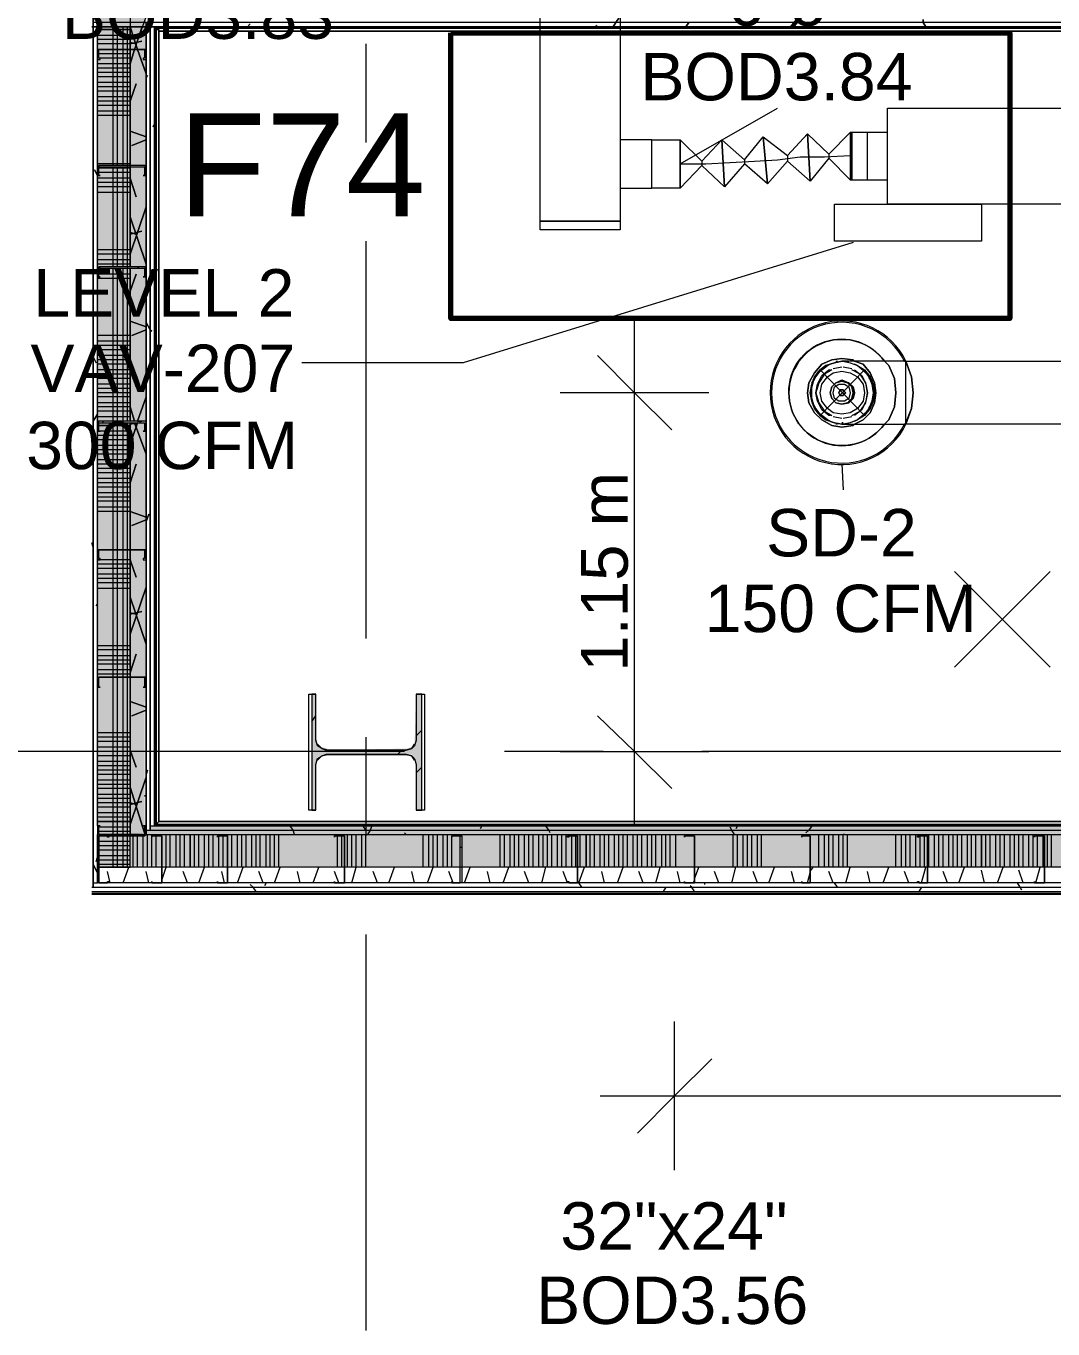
# Model space of a CAD drawing. Header units: metres. Extents: x -2 to 237, y -8 to 52.
# Drawn here: x 4.248 to 7.545, y 21.97 to 26.15 of the extents above; entities that cross this region are included whole.
import ezdxf

# ---------------------------------------------------------------- set-up
doc = ezdxf.new("R2010")
doc.units = ezdxf.units.M
doc.layers.add('HVAC - Ductos', color=5, linetype='Continuous', lineweight=0)
doc.layers.add('PDF2_Text', color=7, linetype='Continuous', lineweight=0)
doc.layers.add('PDF2_Geometry', color=7, linetype='Continuous', lineweight=0, true_color=0xaaaaaa)
doc.layers.add('PDF2_Solid Fills', color=7, linetype='Continuous', lineweight=0, true_color=0xffffff)
doc.styles.add('PDF ArialUnicodeMS-Bold-Identity-H', font='arial.ttf')
doc.styles.add('PDF Helvetica', font='')
doc.styles.get('PDF Helvetica').set_extended_font_data('Helvetica')

msp = doc.modelspace()

# ---------------------------------------------------------------- hatches: boundary and pattern name
at = {"layer": 'PDF2_Solid Fills', "lineweight": 0, "transparency": 33554559}
for points in [[(4.5785, 23.5567), (4.5831, 26.18), (4.4822, 26.18), (4.4822, 23.4512), (4.5831, 23.4512), (4.5831, 23.5521)], [(4.629, 23.5613), (4.6336, 26.18), (4.5831, 26.18), (4.5831, 23.5567)], [(5.1793, 23.8594), (5.1793, 24.0062), (5.1656, 24.0062), (5.1656, 23.6347), (5.1793, 23.6347), (5.1793, 23.786), (5.1839, 23.8044), (5.1931, 23.809), (5.1977, 23.8135), (5.4866, 23.8135), (5.5004, 23.7998), (5.5004, 23.6347), (5.5187, 23.6347), (5.5187, 24.0062), (5.5004, 24.0062), (5.4958, 23.8457), (5.4866, 23.8365), (5.4683, 23.8319), (5.2161, 23.8273), (5.2161, 23.8319), (5.1977, 23.8365), (5.1931, 23.8411), (5.1839, 23.8411), (5.1839, 23.8594)], [(10.7333, 23.4512), (12.6412, 23.4512), (12.6412, 23.5567), (12.5128, 23.5567), (12.4807, 23.5521), (12.4807, 23.5567), (11.0635, 23.5567), (11.036, 23.5521), (11.036, 23.5567), (10.7563, 23.5567), (10.7288, 23.5521), (10.7288, 23.5567), (4.5831, 23.5567), (4.5831, 23.4558), (4.684, 23.4558), (9.3941, 23.4512), (9.3941, 23.4558), (9.729, 23.4558), (9.729, 23.5154), (9.6647, 23.5154), (9.6647, 23.5246), (9.7335, 23.5246), (9.7335, 23.4512), (10.7242, 23.4558), (10.7288, 23.5246), (10.7975, 23.5246), (10.7333, 23.52)]]:
    msp.add_hatch(color=256, dxfattribs=at).paths.add_polyline_path(points)
h = msp.add_hatch(color=256, dxfattribs=at)
h.paths.add_polyline_path([(4.629, 25.6985), (4.629, 25.7031), (4.4822, 25.7031)])
h.paths.add_polyline_path([(4.4822, 25.6985), (4.4776, 25.6985), (4.4776, 25.671), (4.4777, 25.671)])
h = msp.add_hatch(color=256, dxfattribs=at)
h.paths.add_polyline_path([(4.629, 25.3729), (4.629, 25.3775), (4.4822, 25.3775)])
h.paths.add_polyline_path([(4.4822, 25.3729), (4.4776, 25.3729), (4.4776, 25.3454), (4.4777, 25.3454)])
h = msp.add_hatch(color=256, dxfattribs=at)
h.paths.add_polyline_path([(4.629, 24.8776), (4.629, 24.8821), (4.4822, 24.8821)])
h.paths.add_polyline_path([(4.4822, 24.8776), (4.4776, 24.8776), (4.4776, 24.85), (4.4777, 24.85)])
h = msp.add_hatch(color=256, dxfattribs=at)
h.paths.add_polyline_path([(11.6414, 23.5705), (11.6414, 23.5842), (4.6473, 23.5842), (4.6473, 23.5705)])
h.paths.add_polyline_path([(11.7836, 23.5705), (12.5266, 23.5705), (12.5266, 23.5842), (11.7836, 23.5842)])
h = msp.add_hatch(color=256, dxfattribs=at)
h.paths.add_polyline_path([(11.6552, 23.5567), (11.6552, 23.5705), (4.6336, 23.5705), (4.6336, 23.5567)])
h.paths.add_polyline_path([(11.7836, 23.5705), (11.7836, 23.5567), (12.5403, 23.5567), (12.5403, 23.5705)])

# ---------------------------------------------------------------- linework, layer by layer
at = {"layer": 'HVAC - Ductos', "lineweight": 0}
for points in [[(6.1562, 27.0652), (6.1562, 25.5242), (5.8994, 25.5242), (5.8994, 27.0652)], [(7.0139, 25.8866), (8.3255, 25.8866), (8.3255, 25.5792), (7.0139, 25.5792)], [(6.8992, 25.8086), (6.8992, 25.804), (6.8992, 25.7994), (6.8992, 25.7856), (6.8992, 25.7719), (6.8992, 25.7535), (6.8992, 25.7352), (6.8992, 25.7123), (6.8992, 25.6985), (6.8992, 25.6801), (6.8992, 25.6709), (6.8992, 25.6618), (6.8992, 25.6572), (6.8992, 25.6618), (6.8992, 25.6709), (6.8992, 25.6801), (6.8992, 25.6985), (6.8992, 25.7123), (6.8992, 25.7352), (6.8992, 25.7535), (6.8992, 25.7719), (6.8992, 25.7856), (6.8992, 25.7994), (6.8992, 25.804)], [(6.3488, 25.7856), (6.3488, 25.781), (6.3488, 25.7719), (6.3488, 25.7627), (6.3488, 25.7443), (6.3488, 25.726), (6.3488, 25.7077), (6.3488, 25.6893), (6.3488, 25.6709), (6.3488, 25.6526), (6.3488, 25.6435), (6.3488, 25.6343), (6.3488, 25.6297), (6.3488, 25.6343), (6.3488, 25.6435), (6.3488, 25.6526), (6.3488, 25.6709), (6.3488, 25.6893), (6.3488, 25.7077), (6.3488, 25.726), (6.3488, 25.7443), (6.3488, 25.7627), (6.3488, 25.7719), (6.3488, 25.781)], [(6.3488, 25.6297), (6.3488, 25.7856)], [(6.8442, 25.46), (6.8442, 25.5792), (7.3165, 25.5792), (7.3165, 25.46)], [(5.8994, 25.5242), (6.1562, 25.5242), (6.1562, 25.4967), (5.8994, 25.4967)], [(6.9084, 24.873), (6.9038, 24.8684), (6.8671, 24.8638), (6.835, 24.8684), (6.8029, 24.8867), (6.7799, 24.9097), (6.7616, 24.9418), (6.7571, 24.9738), (6.7616, 25.006), (6.7799, 25.0381), (6.8029, 25.0656), (6.835, 25.0793), (6.8671, 25.0839), (6.9038, 25.0793), (6.9084, 25.0747), (6.9038, 25.0793), (6.8671, 25.0839), (6.835, 25.0793), (6.8029, 25.0656), (6.7799, 25.0381), (6.7616, 25.006), (6.7571, 24.9738), (6.7616, 24.9418), (6.7799, 24.9097), (6.8029, 24.8867), (6.835, 24.8684), (6.8671, 24.8638), (6.9038, 24.8684)], [(6.8029, 25.0014), (6.8212, 25.0243), (6.8396, 25.0381), (6.8671, 25.0427), (6.8946, 25.0381), (6.9175, 25.0243), (6.9359, 25.0014), (6.9405, 24.9738), (6.9359, 24.9464), (6.9175, 24.9234), (6.8946, 24.9097), (6.8671, 24.9051), (6.8396, 24.9097), (6.8212, 24.9234), (6.8029, 24.9464), (6.7983, 24.9738)], [(6.9772, 24.9738), (6.9726, 25.006), (6.9588, 25.0381), (6.9359, 25.0656), (6.9084, 25.0747), (6.9359, 25.0656), (6.9588, 25.0381), (6.9726, 25.006), (6.9772, 24.9738), (6.9726, 24.9418)], [(7.0185, 25.061), (7.0368, 25.0197), (7.0413, 24.9738), (7.0368, 24.928), (7.0185, 24.8867), (7.0047, 24.873), (7.0185, 24.8867), (7.0368, 24.928), (7.0413, 24.9738), (7.0368, 25.0197), (7.0185, 25.061), (7.0047, 25.0747)], [(6.835, 24.9922), (6.8304, 24.9738), (6.835, 24.9922), (6.8488, 25.006), (6.8671, 25.0152), (6.89, 25.006), (6.9038, 24.9922), (6.9084, 24.9738), (6.9038, 24.9922), (6.89, 25.006), (6.8671, 25.0106), (6.8488, 25.006)], [(6.835, 24.9922), (6.8304, 24.9738), (6.835, 24.9922), (6.8488, 25.006), (6.8671, 25.0106), (6.8854, 25.006), (6.8992, 24.9922), (6.9084, 24.9738), (6.8992, 24.9555), (6.8854, 24.9418), (6.8671, 24.9372), (6.8488, 24.9418), (6.835, 24.9555), (6.8304, 24.9738), (6.835, 24.9555), (6.8488, 24.9418), (6.8671, 24.9372), (6.8854, 24.9418), (6.8992, 24.9555), (6.9038, 24.9738), (6.8992, 24.9922), (6.8854, 25.006), (6.8671, 25.0106), (6.8488, 25.006)], [(6.8442, 24.9922), (6.8579, 25.0014), (6.8763, 25.0014), (6.89, 24.9922), (6.8946, 24.9738), (6.89, 24.9555), (6.8763, 24.9464), (6.8579, 24.9464), (6.8442, 24.9555), (6.8396, 24.9738)], [(6.9038, 24.9555), (6.9084, 24.9738), (6.9038, 24.9555), (6.89, 24.9418), (6.8671, 24.9372), (6.8488, 24.9418), (6.835, 24.9555), (6.8304, 24.9738), (6.835, 24.9555), (6.8488, 24.9418), (6.8671, 24.9372), (6.89, 24.9418)], [(6.8625, 24.983), (6.8579, 24.9738), (6.8625, 24.983), (6.8717, 24.983), (6.8808, 24.9738), (6.8717, 24.9647), (6.8625, 24.9647), (6.8579, 24.9738), (6.8625, 24.9647), (6.8717, 24.9647), (6.8763, 24.9738), (6.8717, 24.983)], [(6.9359, 24.8867), (6.9588, 24.9097), (6.9726, 24.9418), (6.9588, 24.9097), (6.9359, 24.8867), (6.9084, 24.873)]]:
    msp.add_lwpolyline(points, close=True, dxfattribs=at)
for points in [[(6.3488, 25.7077), (6.6607, 25.8866)], [(6.5552, 25.7214), (6.6148, 25.7948), (6.6286, 25.6435), (6.5552, 25.7077), (6.491, 25.6343), (6.4819, 25.7856), (6.5552, 25.7214), (6.5552, 25.7077)], [(6.6928, 25.7352), (6.7571, 25.804), (6.7662, 25.6526), (6.6928, 25.7169), (6.6286, 25.6435), (6.6148, 25.7948), (6.6928, 25.7352), (6.6928, 25.7169)], [(6.8258, 25.7397), (6.8946, 25.8086), (6.8946, 25.6572), (6.8258, 25.726), (6.7662, 25.6526), (6.7571, 25.804), (6.8258, 25.7397), (6.8258, 25.726)], [(7.0139, 25.7535), (7.0139, 25.7673), (7.0139, 25.781), (7.0139, 25.7948), (7.0139, 25.804), (7.0139, 25.8086), (6.9496, 25.8086), (6.8992, 25.8086), (6.8946, 25.8086), (6.8946, 25.804), (6.8946, 25.7856), (6.8946, 25.7627), (6.8946, 25.7352), (6.8946, 25.7031), (6.8946, 25.6801), (6.8946, 25.6618), (6.8946, 25.6572)], [(6.8946, 25.8086), (6.8946, 25.804), (6.8946, 25.7856), (6.8946, 25.7627), (6.8946, 25.7352), (6.8946, 25.7031), (6.8946, 25.6801), (6.8946, 25.6618), (6.8946, 25.6572), (6.8992, 25.6572), (6.8992, 25.6664), (6.8992, 25.6801), (6.8992, 25.7031), (6.8992, 25.7352), (6.8992, 25.7627), (6.8992, 25.7856), (6.8992, 25.804), (6.8992, 25.8086), (6.8992, 25.804), (6.8992, 25.7856), (6.8992, 25.7627), (6.8992, 25.7352), (6.8992, 25.7031), (6.8992, 25.6801), (6.8992, 25.6664), (6.8992, 25.6572), (6.9496, 25.6572), (7.0139, 25.6572), (7.0139, 25.6618), (7.0139, 25.6664), (7.0139, 25.6801), (7.0139, 25.6939), (7.0139, 25.7123), (7.0139, 25.7352), (7.0139, 25.7489)], [(6.9496, 25.6572), (6.9496, 25.6618), (6.9496, 25.6664), (6.9496, 25.6801), (6.9496, 25.6939), (6.9496, 25.7123), (6.9496, 25.7352), (6.9496, 25.7535), (6.9496, 25.7719), (6.9496, 25.7856), (6.9496, 25.7994), (6.9496, 25.8086)], [(6.4177, 25.7169), (6.4819, 25.7856), (6.491, 25.6343), (6.4177, 25.7031), (6.3488, 25.6297), (6.2571, 25.6297), (6.2571, 25.6343), (6.2571, 25.6435), (6.2571, 25.6526), (6.2571, 25.6709), (6.2571, 25.6893), (6.2571, 25.7077), (6.2571, 25.726), (6.2571, 25.7443), (6.2571, 25.7627), (6.2571, 25.7719), (6.2571, 25.781), (6.2571, 25.7856), (6.1562, 25.7856), (6.1562, 25.781), (6.1562, 25.7719), (6.1562, 25.7627), (6.1562, 25.7443), (6.1562, 25.726), (6.1562, 25.7077), (6.1562, 25.6893), (6.1562, 25.6709), (6.1562, 25.6526), (6.1562, 25.6435), (6.1562, 25.6343), (6.1562, 25.6297), (6.2571, 25.6297), (6.2571, 25.6343), (6.2571, 25.6435), (6.2571, 25.6526), (6.2571, 25.6709), (6.2571, 25.6893), (6.2571, 25.7077), (6.2571, 25.726), (6.2571, 25.7443), (6.2571, 25.7627), (6.2571, 25.7719), (6.2571, 25.781), (6.2571, 25.7856), (6.3488, 25.7856), (6.4177, 25.7169), (6.4177, 25.7031)], [(6.9496, 25.6801), (6.9496, 25.6985), (6.9496, 25.7123), (6.9496, 25.7352), (6.9496, 25.7535), (6.9496, 25.7719), (6.9496, 25.7856)], [(6.3488, 25.7077), (6.4314, 25.7077), (6.5094, 25.7123), (6.5874, 25.7169), (6.6607, 25.7214), (6.7341, 25.7306), (6.812, 25.7306), (6.8946, 25.7352)], [(6.9038, 25.4555), (5.6518, 25.0701), (5.1335, 25.0701)], [(6.2021, 23.5842), (6.2021, 25.2124)], [(6.0829, 25.0931), (6.2021, 24.9738), (6.3214, 24.8546)], [(8.8071, 24.873), (7.0735, 24.873), (7.0735, 24.8776), (7.0735, 24.8867), (7.0735, 24.9005), (7.0735, 24.9234), (7.0735, 24.9464), (7.0735, 24.9738), (7.0735, 25.0014), (7.0735, 25.0243), (7.0735, 25.0472), (7.0735, 25.061), (7.0735, 25.0701), (7.0735, 25.0747), (7.023, 25.0747), (6.9726, 25.0747), (6.9313, 25.0747), (6.8992, 25.0747), (6.8808, 25.0747), (6.8671, 25.0747), (6.8717, 25.0747), (6.8671, 25.0747), (6.8442, 25.0701), (6.8166, 25.061), (6.7983, 25.0472), (6.7799, 25.0243), (6.7708, 25.0014), (6.7662, 24.9738), (6.7708, 24.9464), (6.7799, 24.9234), (6.7983, 24.9005), (6.8166, 24.8867), (6.8442, 24.8776), (6.8671, 24.873), (6.8717, 24.873), (6.8671, 24.873), (6.8442, 24.8776), (6.8166, 24.8867), (6.7983, 24.9005), (6.7799, 24.9234), (6.7708, 24.9464), (6.7662, 24.9738), (6.7708, 25.0014), (6.7799, 25.0243), (6.7983, 25.0472), (6.8166, 25.061), (6.8442, 25.0701), (6.8671, 25.0747)], [(6.8304, 24.8821), (6.8212, 24.8867), (6.7983, 24.9051), (6.7845, 24.9234), (6.7708, 24.9464), (6.7708, 24.9738), (6.7708, 25.0014), (6.7845, 25.0243), (6.7983, 25.0427), (6.8212, 25.061), (6.8304, 25.0656)], [(6.835, 25.0472), (6.812, 25.0335), (6.7937, 25.006), (6.7845, 24.9738), (6.7891, 25.0014), (6.8029, 25.0289), (6.8258, 25.0472), (6.8304, 25.0472)], [(6.7891, 25.0335), (6.7891, 25.0381), (6.7937, 25.0427)], [(6.8396, 25.0518), (6.8671, 25.0564)], [(6.8488, 25.0747), (6.8533, 25.0747)], [(6.8671, 25.0747), (6.8717, 25.0747), (6.8946, 25.0701), (6.9175, 25.061), (6.9405, 25.0472), (6.9588, 25.0243), (6.968, 25.0014), (6.9726, 24.9738), (6.968, 24.9464), (6.9588, 24.9234), (6.9405, 24.9005), (6.9175, 24.8867), (6.8946, 24.8776), (6.8717, 24.873)], [(6.8671, 24.873), (6.8763, 24.873), (6.8946, 24.873), (6.9221, 24.873), (6.9634, 24.873), (7.0093, 24.873), (7.0597, 24.873), (7.0735, 24.873), (7.0735, 24.8776), (7.0735, 24.8867), (7.0735, 24.9005), (7.0735, 24.9234), (7.0735, 24.9464), (7.0735, 24.9738), (7.0735, 25.0014), (7.0735, 25.0243), (7.0735, 25.0472), (7.0735, 25.061), (7.0735, 25.0701), (7.0735, 25.0747), (8.8071, 25.0747)], [(6.8717, 25.0564), (6.8992, 25.0518)], [(6.8808, 25.0747), (6.8854, 25.0747), (6.89, 25.0747)], [(6.9084, 25.0472), (6.9313, 25.0289), (6.945, 25.0014), (6.9496, 24.9738), (6.945, 25.006), (6.9267, 25.0335), (6.8992, 25.0472)], [(6.9084, 25.0656), (6.9175, 25.061), (6.9405, 25.0427), (6.9542, 25.0243), (6.9634, 25.0014), (6.968, 24.9738), (6.9634, 24.9464), (6.9542, 24.9234), (6.9405, 24.9051), (6.9175, 24.8867), (6.9084, 24.8821)], [(6.945, 25.0427), (6.945, 25.0381), (6.9496, 25.0335)], [(7.0689, 24.873), (7.0735, 24.8776), (7.0918, 24.9234), (7.0964, 24.9738), (7.0918, 25.0243), (7.0735, 25.0747), (7.0918, 25.0243), (7.0964, 24.9738), (7.0918, 24.9234), (7.0735, 24.873)], [(7.0689, 25.0747), (7.0735, 25.0747)], [(6.7708, 25.006), (6.7754, 25.0106), (6.7754, 25.0152)], [(6.7799, 25.0197), (6.7845, 25.0243)], [(6.9542, 25.0243), (6.9542, 25.0197)], [(6.9634, 25.0152), (6.9634, 25.0106), (6.9634, 25.006)], [(6.4405, 24.9738), (6.2021, 24.9738), (5.9636, 24.9738)], [(6.8304, 24.9005), (6.8258, 24.9005), (6.8029, 24.9188), (6.7891, 24.9464), (6.7845, 24.9738), (6.7937, 24.9418), (6.812, 24.9142), (6.835, 24.9005)], [(6.8992, 24.9005), (6.9267, 24.9142), (6.945, 24.9418), (6.9496, 24.9738), (6.945, 24.9464), (6.9313, 24.9188), (6.9084, 24.9005)], [(6.7754, 24.9326), (6.7754, 24.9372), (6.7708, 24.9418)], [(6.7845, 24.9234), (6.7799, 24.928)], [(6.9542, 24.928), (6.9542, 24.9234)], [(6.9634, 24.9418), (6.9634, 24.9372), (6.9634, 24.9326)], [(6.7937, 24.9051), (6.7891, 24.9097), (6.7891, 24.9142)], [(6.8671, 24.8913), (6.8396, 24.8959)], [(6.8717, 24.8776), (6.8671, 24.8776)], [(6.8992, 24.8959), (6.8717, 24.8913)], [(6.9496, 24.9142), (6.945, 24.9097), (6.945, 24.9051)], [(6.8533, 24.873), (6.8488, 24.873)], [(6.89, 24.873), (6.8854, 24.873), (6.8808, 24.873)], [(6.8671, 24.7445), (6.8717, 24.662)], [(6.0829, 23.9374), (6.2021, 23.8227), (6.3214, 23.7034)], [(5.9636, 23.8227), (6.2021, 23.8227), (6.4405, 23.8227)], [(6.3305, 22.4789), (6.3305, 22.7174), (6.3305, 22.9559)], [(6.4497, 22.8367), (6.3305, 22.7174), (6.2112, 22.5981)], [(6.092, 22.7174), (9.6281, 22.7174)]]:
    msp.add_lwpolyline(points, dxfattribs=at)
for points in [[(7.0735, 25.0747, 0.798598), (6.6377, 24.9738, 0.798584), (7.0735, 24.873)], [(7.0689, 25.0747, 0.794453), (6.6423, 24.9738, 0.794453), (7.0689, 24.873)]]:
    msp.add_lwpolyline(points, format="xyb", dxfattribs=at)
msp.add_lwpolyline([(7.0047, 25.0747, 3.045527), (7.0047, 24.873, -0.720905), (6.6974, 24.9738, -0.739697)], format="xyb", close=True, dxfattribs=at)
at = {"layer": 'PDF2_Geometry', "lineweight": 0}
for points in [[(4.4639, 26.148), (4.4593, 26.148), (4.4639, 26.148), (12.5266, 26.148), (12.5266, 26.1617), (4.4639, 26.1617), (4.4639, 26.18), (4.4639, 31.1699), (4.4639, 33.353), (4.4639, 33.5364), (4.4639, 33.5547), (5.5692, 33.5547), (5.7985, 33.5547)], [(5.7985, 33.5364), (5.5692, 33.5364), (4.4639, 33.5364), (4.4776, 33.5364), (5.5692, 33.5364), (5.5692, 33.5547), (4.4593, 33.5547), (4.4639, 33.5547), (4.4639, 31.1699), (4.4593, 31.1699), (4.4639, 31.1699), (4.4639, 26.148), (4.4639, 23.4008), (4.4776, 23.4008), (4.4776, 23.5567)], [(4.4776, 26.18), (4.4776, 26.1617), (4.4776, 26.148), (4.4776, 23.5888)], [(4.5831, 26.18), (4.5831, 26.148), (4.5831, 26.0745), (4.5831, 25.6985), (4.5831, 25.3775), (4.5831, 25.6985), (4.5831, 26.0745), (4.5831, 26.148), (4.6336, 26.148), (4.6336, 23.5567), (4.5831, 23.5567), (4.5831, 24.0612), (4.5831, 24.4693), (4.5831, 24.8776), (4.5831, 24.4693), (4.5831, 24.0612), (4.5831, 23.5888), (4.5831, 23.5567), (4.6336, 23.5567), (4.6336, 23.5705), (4.6336, 23.5888), (4.6336, 26.148), (4.6336, 26.1617)], [(4.4593, 23.387), (4.4639, 23.387), (4.4639, 23.4008), (4.4639, 23.5888), (4.4639, 26.148), (4.4639, 26.1617)], [(12.5082, 26.148), (4.4593, 26.148), (12.5082, 26.148), (4.6657, 26.148), (4.6657, 26.1434), (4.6703, 26.1388), (4.6749, 26.1388), (4.6749, 26.1342), (12.499, 26.1342)], [(4.5831, 25.3775), (4.5831, 25.6985), (4.5831, 26.0745), (4.5831, 26.148), (4.4776, 26.148), (4.4776, 23.5842), (4.4776, 26.148), (4.4639, 26.148), (4.4639, 23.387), (12.6917, 23.387), (12.71, 23.387)], [(4.5281, 25.7031), (4.5281, 26.0745), (4.5281, 26.148)], [(4.5419, 25.7031), (4.5419, 26.0745), (4.5419, 26.148)], [(4.5602, 25.7031), (4.5602, 26.0745), (4.5602, 26.148)], [(4.5739, 24.8821), (4.5739, 25.3729), (4.5739, 25.6985), (4.5739, 26.0745), (4.5739, 26.148)], [(12.5266, 26.1617), (4.6611, 26.1617), (4.6473, 26.1617), (4.6473, 26.148), (4.6611, 26.148), (4.6611, 23.5888), (4.6611, 23.5842), (11.623, 23.5842)], [(12.499, 26.1342), (4.6749, 26.1342), (4.6749, 26.1388), (4.6703, 26.1388), (4.6657, 26.1434), (4.6657, 26.148), (12.5082, 26.148), (4.6611, 26.148), (4.6473, 26.148), (4.6473, 23.5888), (4.6473, 23.5842), (4.6473, 23.5705), (11.6414, 23.5705)], [(12.5082, 26.148), (4.6657, 26.148), (4.6657, 23.5888), (4.6657, 26.1434), (12.5082, 26.1434), (4.6657, 26.1434), (12.5082, 26.1434), (4.6657, 26.1434), (4.6657, 23.5888), (4.6657, 26.148), (4.6657, 26.1434), (4.6703, 26.1388), (4.6749, 26.1388), (4.6749, 26.1342), (4.6749, 23.598), (4.6703, 23.5934), (4.6657, 23.5888), (4.6657, 26.1434), (4.6657, 23.5888), (4.6703, 23.5934), (4.6749, 23.598), (4.6749, 26.1342), (4.6749, 23.598), (9.7244, 23.598)], [(4.6749, 23.598), (4.6749, 26.1342), (12.499, 26.1342)], [(4.5831, 26.1204), (4.4776, 26.1204)], [(4.5831, 26.1067), (4.4776, 26.1067)], [(4.5831, 26.0929), (4.4776, 26.0929)], [(5.3398, 26.0929), (5.3398, 25.7764)], [(4.5831, 26.0745), (4.4776, 26.0745)], [(4.5831, 26.0608), (4.4822, 26.0608)], [(4.5831, 26.0471), (4.4822, 26.0471)], [(4.5831, 26.0287), (4.4776, 26.0287)], [(4.5831, 26.0149), (4.4776, 26.0149)], [(4.5831, 26.0012), (4.4776, 26.0012)], [(4.5831, 25.9874), (4.4776, 25.9874)], [(4.5831, 25.9691), (4.4776, 25.9691)], [(4.5831, 25.9553), (4.4776, 25.9553)], [(4.5831, 25.9416), (4.4776, 25.9416)], [(4.5831, 25.9232), (4.4776, 25.9232)], [(4.5831, 25.9094), (4.4776, 25.9094)], [(4.5831, 25.8957), (4.4776, 25.8957)], [(4.5831, 25.8774), (4.4776, 25.8774)], [(4.5831, 25.8636), (4.4776, 25.8636)], [(4.5831, 25.7077), (4.4776, 25.7077)], [(4.5831, 25.6939), (4.4822, 25.6939)], [(4.5831, 25.6801), (4.4822, 25.6801)], [(4.5281, 25.3775), (4.5281, 25.6985)], [(4.5419, 25.3775), (4.5419, 25.6985)], [(4.5602, 25.3775), (4.5602, 25.6985)], [(4.5831, 25.6618), (4.4776, 25.6618)], [(4.5831, 25.648), (4.4776, 25.648)], [(4.5831, 25.6343), (4.4776, 25.6343)], [(4.5831, 25.616), (4.4776, 25.616)], [(5.3398, 25.46), (5.3398, 24.1851)], [(4.5831, 25.4325), (4.4776, 25.4325)], [(4.5831, 25.4187), (4.4776, 25.4187)], [(4.5831, 25.4004), (4.4776, 25.4004)], [(4.5831, 25.3866), (4.4776, 25.3866)], [(4.4822, 25.3729), (4.5831, 25.3729), (4.5831, 24.8821), (4.4776, 24.8821)], [(4.5831, 25.3408), (4.4776, 25.3408)], [(4.5831, 25.3545), (4.4822, 25.3545)], [(4.5281, 23.5567), (4.5281, 24.0612), (4.5281, 24.4693), (4.5281, 24.8821), (4.5281, 25.3729)], [(4.5419, 23.5567), (4.5419, 24.0612), (4.5419, 24.4693), (4.5419, 24.8821), (4.5419, 25.3729)], [(4.5602, 24.8821), (4.5602, 25.3729)], [(4.5831, 25.1573), (4.4776, 25.1573)], [(4.5831, 25.139), (4.4776, 25.139)], [(4.5831, 25.1252), (4.4776, 25.1252)], [(4.5831, 25.1115), (4.4776, 25.1115)], [(4.5831, 25.0931), (4.4776, 25.0931)], [(4.5831, 25.0793), (4.4776, 25.0793)], [(4.5831, 25.0656), (4.4776, 25.0656)], [(4.5831, 25.0472), (4.4776, 25.0472)], [(4.5831, 25.0335), (4.4776, 25.0335)], [(4.5831, 25.0197), (4.4776, 25.0197)], [(4.5831, 25.0014), (4.4776, 25.0014)], [(4.5831, 24.9876), (4.4776, 24.9876)], [(4.5831, 24.9738), (4.4776, 24.9738)], [(4.5831, 24.9601), (4.4776, 24.9601)], [(4.5831, 24.9418), (4.4776, 24.9418)], [(4.5831, 24.928), (4.4776, 24.928)], [(4.5831, 24.9142), (4.4776, 24.9142)], [(4.5831, 24.8959), (4.4776, 24.8959)], [(4.5602, 23.5567), (4.5602, 24.0612), (4.5602, 24.4693), (4.5602, 24.8776)], [(4.5739, 23.4512), (4.5739, 23.5521), (4.5739, 24.0612), (4.5739, 24.4693), (4.5739, 24.8776)], [(4.5831, 24.8776), (4.5831, 24.4693), (4.5831, 24.0612), (4.5831, 23.5567), (4.6336, 23.5567), (11.6552, 23.5567), (11.7056, 23.5567)], [(4.5831, 24.8363), (4.4776, 24.8363)], [(4.5831, 24.85), (4.4822, 24.85)], [(4.5831, 24.8225), (4.4776, 24.8225)], [(4.5831, 24.8041), (4.4776, 24.8041)], [(4.5831, 24.7904), (4.4776, 24.7904)], [(4.5831, 24.7767), (4.4776, 24.7767)], [(4.5831, 24.7583), (4.4776, 24.7583)], [(4.5831, 24.7445), (4.4776, 24.7445)], [(4.5831, 24.7308), (4.4776, 24.7308)], [(4.5831, 24.717), (4.4776, 24.717)], [(4.5831, 24.6987), (4.4776, 24.6987)], [(4.5831, 24.6849), (4.4776, 24.6849)], [(4.5831, 24.6712), (4.4776, 24.6712)], [(4.5831, 24.6528), (4.4776, 24.6528)], [(4.5831, 24.639), (4.4776, 24.639)], [(4.5831, 24.6253), (4.4776, 24.6253)], [(4.5831, 24.607), (4.4776, 24.607)], [(4.5831, 24.5932), (4.4776, 24.5932)], [(4.5831, 24.4373), (4.4776, 24.4373)], [(4.5831, 24.4235), (4.4776, 24.4235)], [(4.5831, 24.4097), (4.4776, 24.4097)], [(4.5831, 24.3914), (4.4776, 24.3914)], [(4.5831, 24.3776), (4.4776, 24.3776)], [(4.5831, 24.3639), (4.4776, 24.3639)], [(4.5831, 24.3456), (4.4776, 24.3456)], [(4.5831, 24.1621), (4.4776, 24.1621)], [(4.5831, 24.1483), (4.4776, 24.1483)], [(4.5831, 24.1299), (4.4776, 24.1299)], [(4.5831, 24.1162), (4.4776, 24.1162)], [(4.5831, 24.1025), (4.4776, 24.1025)], [(4.5831, 24.0842), (4.4776, 24.0842)], [(4.5831, 24.0704), (4.4776, 24.0704)], [(5.1793, 23.6347), (5.1564, 23.6347), (5.1564, 24.0062), (5.1793, 24.0062)], [(5.5004, 24.0062), (5.5279, 24.0062), (5.5279, 23.6347), (5.5004, 23.6347)], [(5.1656, 23.919), (5.1793, 23.9374)], [(4.5831, 23.8823), (4.4776, 23.8823)], [(5.5004, 23.8731), (5.5187, 23.8915)], [(4.5831, 23.8685), (4.4776, 23.8685)], [(4.5831, 23.8548), (4.4776, 23.8548)], [(4.5831, 23.8365), (4.4776, 23.8365)], [(5.1839, 23.8457), (5.1977, 23.8319), (5.2115, 23.8273), (5.4683, 23.8273), (5.4866, 23.8319), (5.4958, 23.8457)], [(5.3398, 23.8685), (5.3398, 23.5521)], [(4.4363, 23.8227), (3.9594, 23.8227)], [(5.4637, 23.8227), (4.4363, 23.8227)], [(4.5831, 23.8227), (4.4776, 23.8227)], [(4.5831, 23.809), (4.4776, 23.809)], [(4.5831, 23.7906), (4.4776, 23.7906)], [(5.4958, 23.7952), (5.4866, 23.809), (5.4683, 23.8135), (5.2115, 23.8135), (5.1977, 23.809), (5.1839, 23.7952)], [(5.4407, 23.8135), (5.4545, 23.8273)], [(6.1012, 23.8227), (5.7847, 23.8227)], [(7.6881, 23.8227), (6.4177, 23.8227)], [(4.5831, 23.7768), (4.4776, 23.7768)], [(4.5831, 23.7631), (4.4776, 23.7631)], [(4.5831, 23.7493), (4.4776, 23.7493)], [(5.5004, 23.7539), (5.5187, 23.7723)], [(4.5831, 23.731), (4.4776, 23.731)], [(4.5831, 23.7172), (4.4776, 23.7172)], [(4.5831, 23.7034), (4.4776, 23.7034)], [(4.5831, 23.6851), (4.4776, 23.6851)], [(4.5831, 23.6714), (4.4776, 23.6714)], [(4.5831, 23.6576), (4.4776, 23.6576)], [(4.5831, 23.6438), (4.4776, 23.6438)], [(4.5831, 23.6255), (4.4776, 23.6255)], [(4.5831, 23.6117), (4.4776, 23.6117)], [(4.5831, 23.5796), (4.4776, 23.5796)], [(9.7244, 23.598), (4.6749, 23.598), (4.6703, 23.5934), (4.6657, 23.5888)], [(9.7244, 23.5888), (4.6657, 23.5888), (9.7244, 23.5888), (10.7333, 23.5888), (11.623, 23.5888), (10.7333, 23.5888), (11.623, 23.5888), (10.7333, 23.5888), (10.7333, 23.5934), (10.7333, 23.598), (11.6139, 23.598), (10.7333, 23.598), (10.7333, 23.5934), (10.7333, 23.5888)], [(9.7244, 23.5888), (4.6657, 23.5888), (9.7244, 23.5888)], [(10.7288, 23.4008), (4.4776, 23.4008), (4.4776, 23.4512), (4.4776, 23.5567), (4.4776, 23.4512)], [(4.5831, 23.5659), (4.4822, 23.5659)], [(9.3896, 23.4512), (9.018, 23.4512), (8.642, 23.4512), (8.2659, 23.4512), (7.8944, 23.4512), (7.5184, 23.4512), (7.1423, 23.4512), (6.7662, 23.4512), (6.3947, 23.4512), (6.0186, 23.4512), (5.6472, 23.4512), (5.271, 23.4512), (4.895, 23.4512), (4.684, 23.4512), (4.5831, 23.4512), (4.4822, 23.4512), (4.5831, 23.4512), (4.5831, 23.5521), (4.4822, 23.5521)], [(4.4822, 23.4512), (4.5831, 23.4512), (4.5831, 23.5521)], [(4.5281, 23.4512), (4.5281, 23.5521)], [(4.5419, 23.4512), (4.5419, 23.5521)], [(4.5602, 23.4512), (4.5602, 23.5521)], [(4.5923, 23.4512), (4.5923, 23.5521)], [(4.6061, 23.4512), (4.6061, 23.5521)], [(4.6244, 23.4512), (4.6244, 23.5521)], [(4.6382, 23.4512), (4.6382, 23.5567)], [(4.6519, 23.4512), (4.6519, 23.5567)], [(4.6657, 23.4512), (4.6657, 23.5521)], [(4.684, 23.4512), (4.684, 23.5521)], [(4.6978, 23.4512), (4.6978, 23.5567)], [(4.7115, 23.4512), (4.7115, 23.5567)], [(4.7299, 23.4512), (4.7299, 23.5567)], [(4.7436, 23.4512), (4.7436, 23.5567)], [(4.7574, 23.4512), (4.7574, 23.5567)], [(4.7895, 23.4512), (4.7895, 23.5567)], [(4.8033, 23.4512), (4.8033, 23.5567)], [(4.8216, 23.4512), (4.8216, 23.5567)], [(4.8353, 23.4512), (4.8353, 23.5567)], [(4.8491, 23.4512), (4.8491, 23.5567)], [(4.8675, 23.4512), (4.8675, 23.5521)], [(4.8813, 23.4512), (4.8813, 23.5521)], [(4.895, 23.4512), (4.895, 23.5567)], [(4.9087, 23.4512), (4.9087, 23.5567)], [(4.9271, 23.4512), (4.9271, 23.5567)], [(4.9409, 23.4512), (4.9409, 23.5567)], [(4.9546, 23.4512), (4.9546, 23.5567)], [(4.973, 23.4512), (4.973, 23.5567)], [(4.9867, 23.4512), (4.9867, 23.5567)], [(5.0004, 23.4512), (5.0004, 23.5567)], [(5.0188, 23.4512), (5.0188, 23.5567)], [(5.0326, 23.4512), (5.0326, 23.5567)], [(5.0464, 23.4512), (5.0464, 23.5567)], [(5.0601, 23.4512), (5.0601, 23.5567)], [(5.2481, 23.4512), (5.2481, 23.5521)], [(5.2618, 23.4512), (5.2618, 23.5521)], [(5.2802, 23.4512), (5.2802, 23.5567)], [(5.294, 23.4512), (5.294, 23.5567)], [(5.3078, 23.4512), (5.3078, 23.5567)], [(5.3261, 23.4512), (5.3261, 23.5567)], [(5.3398, 23.4512), (5.3398, 23.5567)], [(5.5233, 23.4512), (5.5233, 23.5567)], [(5.5416, 23.4512), (5.5416, 23.5567)], [(5.5554, 23.4512), (5.5554, 23.5567)], [(5.5692, 23.4512), (5.5692, 23.5567)], [(5.5875, 23.4512), (5.5875, 23.5567)], [(5.6013, 23.4512), (5.6013, 23.5567)], [(5.615, 23.4512), (5.615, 23.5521)], [(5.771, 23.4512), (5.771, 23.5567)], [(5.7847, 23.4512), (5.7847, 23.5567)], [(5.8031, 23.4512), (5.8031, 23.5567)], [(5.8168, 23.4512), (5.8168, 23.5567)], [(5.8306, 23.4512), (5.8306, 23.5567)], [(5.8489, 23.4512), (5.8489, 23.5567)], [(5.8627, 23.4512), (5.8627, 23.5567)], [(5.8765, 23.4512), (5.8765, 23.5567)], [(5.8948, 23.4512), (5.8948, 23.5567)], [(5.9086, 23.4512), (5.9086, 23.5567)], [(5.9223, 23.4512), (5.9223, 23.5567)], [(5.936, 23.4512), (5.936, 23.5567)], [(5.9544, 23.4512), (5.9544, 23.5567)], [(5.9682, 23.4512), (5.9682, 23.5567)], [(5.982, 23.4512), (5.982, 23.5567)], [(6.0003, 23.4512), (6.0003, 23.5521)], [(6.014, 23.4512), (6.014, 23.5521)], [(6.0278, 23.4512), (6.0278, 23.5567)], [(6.0599, 23.4512), (6.0599, 23.5567)], [(6.0737, 23.4512), (6.0737, 23.5567)], [(6.092, 23.4512), (6.092, 23.5567)], [(6.1057, 23.4512), (6.1057, 23.5567)], [(6.1195, 23.4512), (6.1195, 23.5567)], [(6.1379, 23.4512), (6.1379, 23.5567)], [(6.1517, 23.4512), (6.1517, 23.5567)], [(6.1654, 23.4512), (6.1654, 23.5567)], [(6.1791, 23.4512), (6.1791, 23.5567)], [(6.1975, 23.4512), (6.1975, 23.5567)], [(6.2112, 23.4512), (6.2112, 23.5567)], [(6.225, 23.4512), (6.225, 23.5567)], [(6.2434, 23.4512), (6.2434, 23.5567)], [(6.2571, 23.4512), (6.2571, 23.5567)], [(6.2709, 23.4512), (6.2709, 23.5567)], [(6.2892, 23.4512), (6.2892, 23.5567)], [(6.303, 23.4512), (6.303, 23.5567)], [(6.3168, 23.4512), (6.3168, 23.5567)], [(6.3351, 23.4512), (6.3351, 23.5567)], [(6.5185, 23.4512), (6.5185, 23.5567)], [(6.5323, 23.4512), (6.5323, 23.5567)], [(6.5506, 23.4512), (6.5506, 23.5567)], [(6.5644, 23.4512), (6.5644, 23.5567)], [(6.5782, 23.4512), (6.5782, 23.5567)], [(6.5965, 23.4512), (6.5965, 23.5567)], [(6.6102, 23.4512), (6.6102, 23.5567)], [(6.7937, 23.4512), (6.7937, 23.5567)], [(6.812, 23.4512), (6.812, 23.5567)], [(6.8258, 23.4512), (6.8258, 23.5567)], [(6.8396, 23.4512), (6.8396, 23.5567)], [(6.8579, 23.4512), (6.8579, 23.5567)], [(6.8717, 23.4512), (6.8717, 23.5567)], [(6.8854, 23.4512), (6.8854, 23.5567)], [(7.0413, 23.4512), (7.0413, 23.5567)], [(7.0597, 23.4512), (7.0597, 23.5567)], [(7.0735, 23.4512), (7.0735, 23.5567)], [(7.0872, 23.4512), (7.0872, 23.5567)], [(7.1056, 23.4512), (7.1056, 23.5567)], [(7.1193, 23.4512), (7.1193, 23.5521)], [(7.1331, 23.4512), (7.1331, 23.5521)], [(7.1469, 23.4512), (7.1469, 23.5567)], [(7.1652, 23.4512), (7.1652, 23.5567)], [(7.179, 23.4512), (7.179, 23.5567)], [(7.1927, 23.4512), (7.1927, 23.5567)], [(7.211, 23.4512), (7.211, 23.5567)], [(7.2248, 23.4512), (7.2248, 23.5567)], [(7.2386, 23.4512), (7.2386, 23.5567)], [(7.2524, 23.4512), (7.2524, 23.5567)], [(7.2707, 23.4512), (7.2707, 23.5567)], [(7.2844, 23.4512), (7.2844, 23.5567)], [(7.2982, 23.4512), (7.2982, 23.5567)], [(7.3303, 23.4512), (7.3303, 23.5567)], [(7.3441, 23.4512), (7.3441, 23.5567)], [(7.3624, 23.4512), (7.3624, 23.5567)], [(7.3761, 23.4512), (7.3761, 23.5567)], [(7.3899, 23.4512), (7.3899, 23.5567)], [(7.4083, 23.4512), (7.4083, 23.5567)], [(7.4221, 23.4512), (7.4221, 23.5567)], [(7.4358, 23.4512), (7.4358, 23.5567)], [(7.4495, 23.4512), (7.4495, 23.5567)], [(7.4678, 23.4512), (7.4678, 23.5567)], [(7.4816, 23.4512), (7.4816, 23.5567)], [(7.4954, 23.4512), (7.4954, 23.5521)], [(7.5138, 23.4512), (7.5138, 23.5521)], [(7.5275, 23.4512), (7.5275, 23.5567)], [(7.5413, 23.4512), (7.5413, 23.5567)], [(4.5831, 23.5338), (4.4822, 23.5338)], [(4.5831, 23.52), (4.4822, 23.52)], [(4.5831, 23.5063), (4.4822, 23.5063)], [(4.4593, 23.3686), (12.7237, 23.3686), (14.2189, 23.3686), (15.1407, 23.3686), (17.2412, 23.3686), (17.2412, 23.4787), (17.1678, 23.4787)], [(4.5831, 23.4879), (4.4822, 23.4879)], [(4.5831, 23.4741), (4.4822, 23.4741)], [(4.5831, 23.4604), (4.4822, 23.4604)], [(4.4593, 23.3732), (12.6917, 23.3732), (12.71, 23.3732), (12.7237, 23.3732), (12.7237, 23.3686), (14.2189, 23.3686), (15.1407, 23.3686), (15.1407, 23.3641), (14.2189, 23.3641), (12.7237, 23.3641), (10.7333, 23.3641), (10.7333, 23.3686), (12.7237, 23.3686), (12.7237, 23.3732), (14.2189, 23.3732), (15.1407, 23.3732), (15.1407, 23.387), (17.2412, 23.387)], [(10.7333, 23.3686), (9.7244, 23.3686), (9.7244, 23.3641), (4.4593, 23.3641)], [(4.4593, 23.3686), (9.7244, 23.3686)], [(5.3398, 23.2357), (5.3398, 21.9653)]]:
    msp.add_lwpolyline(points, dxfattribs=at)
at = {"layer": 'PDF2_Geometry', "color": 254, "lineweight": 0, "true_color": 0xdddddd}
for points in [[(4.6198, 26.148), (4.5969, 26.0745), (4.5831, 26.0287), (4.5969, 26.0745), (4.6336, 26.18), (4.6473, 26.2305), (4.6336, 26.18)], [(4.5189, 23.4008), (4.5097, 23.4374)], [(4.5602, 23.4008), (4.5785, 23.4512)], [(4.6428, 23.4008), (4.6336, 23.4374)], [(4.684, 23.41), (4.6978, 23.4512)], [(4.7666, 23.4008), (4.7528, 23.4374)], [(4.8033, 23.4008), (4.8216, 23.4512)], [(4.8858, 23.4008), (4.8767, 23.4374)], [(4.9271, 23.4008), (4.9455, 23.4512)], [(5.0096, 23.4008), (4.9959, 23.4374)], [(5.0464, 23.4008), (5.0647, 23.4512)], [(5.1289, 23.4008), (5.1197, 23.4374)], [(5.1701, 23.4008), (5.1885, 23.4512)], [(5.2527, 23.4008), (5.239, 23.4374)], [(5.294, 23.4008), (5.3078, 23.4512)], [(5.3766, 23.4008), (5.3628, 23.4374)], [(5.4132, 23.4008), (5.4316, 23.4512)], [(5.4958, 23.4008), (5.4866, 23.4374)], [(5.537, 23.4008), (5.5554, 23.4512)], [(5.6196, 23.4008), (5.6058, 23.4374)], [(5.6563, 23.4008), (5.6746, 23.4512)], [(5.7389, 23.4008), (5.7297, 23.4374)], [(5.7801, 23.4008), (5.7985, 23.4512)], [(5.8627, 23.4008), (5.8489, 23.4374)], [(5.904, 23.4008), (5.9177, 23.4512)], [(5.9865, 23.4008), (5.9728, 23.4374)], [(6.0232, 23.4008), (6.0416, 23.4512)], [(6.1057, 23.4008), (6.0966, 23.4374)], [(6.1471, 23.4008), (6.1654, 23.4512)], [(6.2296, 23.4008), (6.2158, 23.4374)], [(6.2709, 23.4008), (6.2846, 23.4512)], [(6.3488, 23.4008), (6.3397, 23.4374)], [(6.3947, 23.4146), (6.4085, 23.4512)], [(6.4727, 23.4008), (6.4589, 23.4374)], [(6.514, 23.4008), (6.5277, 23.4512)], [(6.5965, 23.4008), (6.5828, 23.4374)], [(6.6332, 23.4008), (6.6515, 23.4512)], [(6.7157, 23.4008), (6.7065, 23.4374)], [(6.7571, 23.4008), (6.7662, 23.4329)], [(6.7662, 23.4374), (6.7754, 23.4512)], [(6.8396, 23.4008), (6.8258, 23.4374)], [(6.8808, 23.4008), (6.8946, 23.4512)], [(6.9588, 23.4008), (6.9496, 23.4374)], [(7.0001, 23.4008), (7.0185, 23.4512)], [(7.0827, 23.4008), (7.0689, 23.4374)], [(7.1239, 23.4008), (7.1377, 23.4512)], [(7.2064, 23.4008), (7.1927, 23.4374)], [(7.2432, 23.4008), (7.2615, 23.4512)], [(7.3257, 23.4008), (7.3165, 23.442)], [(7.367, 23.4008), (7.3853, 23.4512)], [(7.4495, 23.4008), (7.4358, 23.442)], [(7.4908, 23.4008), (7.5046, 23.4512)], [(4.684, 23.4008), (4.684, 23.4054)], [(6.3901, 23.4008), (6.3947, 23.41)]]:
    msp.add_lwpolyline(points, dxfattribs=at)
at = {"layer": 'PDF2_Geometry', "color": 254, "lineweight": 0, "true_color": 0xeaeaea}
for points in [[(6.1425, 26.1617), (6.1517, 26.1754), (6.1425, 26.1617), (6.1333, 26.148)], [(7.1285, 26.1708), (7.1285, 26.1617), (7.1377, 26.148), (7.1285, 26.1617)], [(4.9592, 26.148), (4.9684, 26.1571)], [(6.0783, 26.1525), (6.0829, 26.148)], [(6.3671, 26.148), (6.3763, 26.1617)], [(4.6336, 25.9828), (4.6382, 25.992)], [(4.6565, 25.8269), (4.6611, 25.8361)], [(4.4685, 25.6893), (4.4776, 25.6709)], [(4.6336, 25.1986), (4.6473, 25.1757), (4.6519, 25.1711), (4.6473, 25.1757)], [(4.4639, 25.0885), (4.4731, 25.0701), (4.4639, 25.0885), (4.4593, 25.0977)], [(4.4639, 24.8821), (4.4776, 24.9051)], [(4.6336, 24.5611), (4.6428, 24.584)], [(4.4639, 24.4785), (4.4639, 24.4739), (4.4639, 24.4785), (4.4593, 24.4923)], [(4.4731, 24.2905), (4.4776, 24.2951)], [(4.6336, 23.7493), (4.6382, 23.7631)], [(4.6611, 23.5934), (4.6611, 23.598)], [(4.4639, 23.4604), (4.4776, 23.4329)], [(4.4731, 23.4695), (4.4776, 23.4833)]]:
    msp.add_lwpolyline(points, close=True, dxfattribs=at)
at = {"layer": 'PDF2_Geometry', "lineweight": 0}
for points in [[(4.4776, 26.1388), (4.5831, 26.1388)], [(4.6473, 26.148), (4.6336, 26.148), (4.6336, 23.5705), (4.6473, 23.5705)], [(4.6611, 26.148), (4.6473, 26.148), (4.6473, 23.5842), (4.6611, 23.5842)], [(4.6611, 23.5888), (4.6657, 23.5888), (4.6657, 26.148), (4.6611, 26.148)], [(12.499, 26.1342), (4.6749, 26.1342), (4.6749, 26.1388), (4.6703, 26.1388), (4.6657, 26.1434), (4.6657, 26.148), (4.6657, 23.5888), (4.6657, 26.148), (12.5082, 26.148), (12.5082, 26.1434), (12.5036, 26.1388), (12.499, 26.1388)], [(11.623, 23.5888), (4.6657, 23.5888), (4.6657, 26.148), (12.5082, 26.148), (12.5082, 25.1986), (11.623, 25.1986), (11.623, 25.0152)], [(4.6336, 26.0425), (4.6336, 26.0745), (4.629, 26.0745), (4.4822, 26.0745), (4.4776, 26.0745), (4.4776, 26.0425), (4.4868, 26.0425), (4.4868, 26.0471), (4.4822, 26.0471), (4.4822, 26.0745), (4.629, 26.0745), (4.629, 26.0471), (4.6244, 26.0471), (4.6244, 26.0425)], [(4.6336, 25.6709), (4.6336, 25.6985), (4.629, 25.7031), (4.4822, 25.7031), (4.4822, 25.6985), (4.4776, 25.6985), (4.4776, 25.6709), (4.4868, 25.6709), (4.4822, 25.6709), (4.4822, 25.6985), (4.629, 25.6985), (4.629, 25.6709), (4.6244, 25.6709)], [(4.6336, 25.3453), (4.6336, 25.3729), (4.629, 25.3775), (4.4822, 25.3775), (4.4822, 25.3729), (4.4776, 25.3729), (4.4776, 25.3453), (4.4868, 25.3453), (4.4822, 25.3453), (4.4822, 25.3729), (4.629, 25.3729), (4.629, 25.3453), (4.6244, 25.3453)], [(4.5831, 25.3729), (4.5831, 24.8821)], [(4.6336, 24.85), (4.6336, 24.8776), (4.6336, 24.8821), (4.629, 24.8821), (4.4822, 24.8821), (4.4776, 24.8776), (4.4776, 24.85), (4.4868, 24.85), (4.4822, 24.85), (4.4822, 24.8776), (4.629, 24.8776), (4.629, 24.85), (4.6244, 24.85)], [(4.4822, 24.8684), (4.5831, 24.8684)], [(4.6336, 24.4373), (4.6336, 24.4693), (4.629, 24.4693), (4.4822, 24.4693), (4.4776, 24.4693), (4.4776, 24.4373), (4.4868, 24.4373), (4.4868, 24.4419), (4.4822, 24.4419), (4.4822, 24.4693), (4.629, 24.4693), (4.629, 24.4419), (4.6244, 24.4419), (4.6244, 24.4373)], [(4.6336, 24.0291), (4.6336, 24.0566), (4.6336, 24.0612), (4.629, 24.0612), (4.4822, 24.0612), (4.4776, 24.0566), (4.4776, 24.0291), (4.4868, 24.0291), (4.4822, 24.0291), (4.4822, 24.0566), (4.4822, 24.0612), (4.629, 24.0612), (4.629, 24.0566), (4.629, 24.0291), (4.6244, 24.0291)], [(5.5187, 23.6347), (5.5187, 24.0062), (5.5004, 24.0062), (5.5004, 23.8594), (5.4958, 23.8411), (5.4866, 23.8319), (5.4683, 23.8273), (5.2161, 23.8273), (5.1977, 23.8319), (5.1839, 23.8411), (5.1793, 23.8594), (5.1793, 24.0062), (5.1656, 24.0062), (5.1656, 23.6347), (5.1793, 23.6347), (5.1793, 23.7814), (5.1839, 23.7998), (5.1977, 23.809), (5.2161, 23.8135), (5.4683, 23.8135), (5.4866, 23.809), (5.4958, 23.7998), (5.5004, 23.7814), (5.5004, 23.6347)], [(4.4776, 23.598), (4.5831, 23.598)], [(4.4776, 23.5842), (4.4776, 23.5567), (4.4776, 23.5521), (4.4822, 23.5521), (4.629, 23.5521), (4.6336, 23.5567), (4.6336, 23.5842), (4.6244, 23.5842), (4.629, 23.5842), (4.629, 23.5567), (4.4822, 23.5567), (4.4822, 23.5842), (4.4868, 23.5842)], [(4.4822, 23.4008), (4.4822, 23.5521), (4.5143, 23.5521), (4.5143, 23.5475), (4.5097, 23.5475), (4.5097, 23.5521), (4.4822, 23.5521), (4.4822, 23.4008), (4.5097, 23.4008), (4.5097, 23.4054), (4.5143, 23.4054), (4.5143, 23.4008)], [(4.6519, 23.5475), (4.6519, 23.5521)], [(4.684, 23.5521), (4.684, 23.4008), (4.6519, 23.4008), (4.6519, 23.4054), (4.6519, 23.4008), (4.684, 23.4008), (4.684, 23.5521), (4.6519, 23.5521)], [(4.7758, 23.5567), (4.7758, 23.4512)], [(4.8629, 23.5475), (4.8629, 23.5521)], [(4.895, 23.5521), (4.895, 23.4008), (4.8629, 23.4008), (4.8629, 23.4054), (4.8629, 23.4008), (4.895, 23.4008), (4.895, 23.5521), (4.8629, 23.5521)], [(5.239, 23.5475), (5.239, 23.5521)], [(5.271, 23.5521), (5.271, 23.4008), (5.239, 23.4008), (5.239, 23.4054), (5.239, 23.4008), (5.271, 23.4008), (5.271, 23.5521), (5.239, 23.5521)], [(5.615, 23.5475), (5.615, 23.5521)], [(5.6426, 23.5521), (5.6472, 23.5521), (5.6472, 23.4008), (5.6426, 23.4008), (5.615, 23.4008), (5.615, 23.4054), (5.615, 23.4008), (5.6426, 23.4008), (5.6426, 23.5521), (5.615, 23.5521)], [(6.0186, 23.5521), (6.0186, 23.4008), (5.9865, 23.4008), (5.9865, 23.4054), (5.9911, 23.4054), (5.9911, 23.4008), (6.0186, 23.4008), (6.0186, 23.5521), (5.9911, 23.5521), (5.9911, 23.5475), (5.9865, 23.5475), (5.9865, 23.5521)], [(6.0462, 23.5567), (6.0462, 23.4512)], [(6.3626, 23.5475), (6.3626, 23.5521)], [(6.3947, 23.5521), (6.3947, 23.4008), (6.3626, 23.4008), (6.3626, 23.4054), (6.3626, 23.4008), (6.3947, 23.4008), (6.3947, 23.5521), (6.3626, 23.5521)], [(6.7387, 23.5475), (6.7387, 23.5521)], [(6.7662, 23.5521), (6.7662, 23.4008), (6.7387, 23.4008), (6.7387, 23.4054), (6.7387, 23.4008), (6.7662, 23.4008), (6.7662, 23.5521), (6.7387, 23.5521)], [(7.1423, 23.5521), (7.1423, 23.4008), (7.1102, 23.4008), (7.1102, 23.4054), (7.1147, 23.4054), (7.1147, 23.4008), (7.1423, 23.4008), (7.1423, 23.5521), (7.1147, 23.5521), (7.1147, 23.5475), (7.1102, 23.5475), (7.1102, 23.5521)], [(7.3165, 23.5567), (7.3165, 23.4512)], [(7.4862, 23.5475), (7.4862, 23.5521)], [(7.5184, 23.5521), (7.5184, 23.4008), (7.4862, 23.4008), (7.4862, 23.4054), (7.4862, 23.4008), (7.5184, 23.4008), (7.5184, 23.5521), (7.4862, 23.5521)]]:
    msp.add_lwpolyline(points, close=True, dxfattribs=at)
at = {"layer": 'PDF2_Geometry', "color": 254, "lineweight": 0, "true_color": 0xdddddd}
for points in [[(4.5831, 26.148), (4.6061, 26.0745), (4.6336, 25.9966), (4.6061, 26.0745)], [(4.6198, 26.1021), (4.5831, 26.0929)], [(4.5831, 26.0975), (4.6015, 26.0929)], [(4.6015, 25.9645), (4.5831, 25.9094)], [(4.5831, 25.8131), (4.6336, 25.7948)], [(4.6336, 25.7856), (4.5877, 25.7673)], [(4.5831, 25.6618), (4.6015, 25.6022)], [(4.6336, 25.57), (4.5831, 25.4187)], [(4.5831, 25.538), (4.6336, 25.3866)], [(4.6198, 25.4921), (4.5831, 25.4829)], [(4.5831, 25.4875), (4.6015, 25.4829)], [(4.6015, 25.3545), (4.5831, 25.2995)], [(4.5831, 25.2032), (4.6336, 25.1849)], [(4.6336, 25.1757), (4.5877, 25.1573)], [(4.5831, 25.0518), (4.6015, 24.9922)], [(4.6336, 24.9601), (4.6061, 24.8821), (4.6198, 24.8821), (4.6061, 24.8821)], [(4.5831, 24.928), (4.5969, 24.8821)], [(4.5831, 24.8776), (4.6015, 24.873)], [(4.6061, 24.8776), (4.5831, 24.873), (4.6061, 24.8776), (4.5831, 24.8087)], [(4.5969, 24.8776), (4.6336, 24.7767)], [(4.6015, 24.7445), (4.5831, 24.6849)], [(4.5831, 24.5932), (4.6336, 24.5748)], [(4.6336, 24.5657), (4.5877, 24.5473)], [(4.5831, 24.4373), (4.6015, 24.3822)], [(4.6336, 24.3502), (4.5831, 24.1988)], [(4.5831, 24.318), (4.6336, 24.1667)], [(4.6198, 24.2722), (4.5831, 24.263)], [(4.5831, 24.2676), (4.6015, 24.263)], [(4.6015, 24.1345), (4.5831, 24.075)], [(4.5831, 23.9832), (4.6336, 23.9649)], [(4.6336, 23.9557), (4.5877, 23.9374)], [(4.5831, 23.8273), (4.6015, 23.7723)], [(4.6336, 23.7402), (4.5831, 23.5888)], [(4.5831, 23.708), (4.629, 23.5613)], [(4.6198, 23.6622), (4.5831, 23.653)], [(4.629, 23.6805), (4.6336, 23.6805)], [(4.5831, 23.6576), (4.6015, 23.653)]]:
    msp.add_lwpolyline(points, close=True, dxfattribs=at)
at = {"layer": 'PDF2_Geometry', "color": 232, "lineweight": 70, "true_color": 0xe91e64}
msp.add_lwpolyline([(5.612, 26.1283), (7.4068, 26.1283), (7.4068, 25.2122), (5.612, 25.2122)], close=True, dxfattribs=at)
at = {"layer": 'PDF2_Geometry', "color": 254, "lineweight": 0, "true_color": 0xd2d2d2}
for points in [[(4.4868, 25.3729), (4.4868, 25.3775)], [(4.6061, 25.3729), (4.6106, 25.3775)], [(4.4776, 25.3683), (4.4822, 25.3683)], [(4.496, 24.8776), (4.496, 24.8821)], [(4.6152, 24.8776), (4.6152, 24.8821)], [(4.4776, 24.8638), (4.4822, 24.8684)], [(4.6749, 23.5521), (4.6794, 23.5521)], [(5.6426, 23.5154), (5.6472, 23.5154)], [(6.7662, 23.5063), (6.7662, 23.5109)]]:
    msp.add_lwpolyline(points, dxfattribs=at)
at = {"layer": 'PDF2_Geometry', "color": 8, "lineweight": 0, "true_color": 0x808080}
for points in [[(6.8304, 25.0656), (6.8166, 25.061), (6.7799, 25.0243), (6.7662, 24.9738), (6.7799, 24.9234), (6.8166, 24.8867), (6.8304, 24.8821)], [(6.7983, 25.0472), (6.9405, 24.9005)], [(6.9405, 25.0472), (6.7983, 24.9005)], [(6.9084, 24.8821), (6.9175, 24.8867), (6.9588, 24.9234), (6.9726, 24.9738), (6.9588, 25.0243), (6.9175, 25.061), (6.9084, 25.0656)]]:
    msp.add_lwpolyline(points, dxfattribs=at)
at = {"layer": 'PDF2_Geometry', "color": 254, "lineweight": 0, "true_color": 0xd4d4d4}
for points in [[(7.2294, 24.4005), (7.5367, 24.0933)], [(7.5367, 24.4005), (7.2294, 24.0933)]]:
    msp.add_lwpolyline(points, dxfattribs=at)
at = {"layer": 'PDF2_Geometry', "color": 254, "lineweight": 0, "true_color": 0xeaeaea}
for points in [[(5.1105, 23.5567), (5.106, 23.5705), (5.0968, 23.5842)], [(5.3398, 23.5705), (5.3307, 23.5842)], [(5.3582, 23.5842), (5.3536, 23.5705), (5.3444, 23.5567)], [(5.7113, 23.5842), (5.7068, 23.575)], [(5.9315, 23.5613), (5.9269, 23.5705), (5.9177, 23.5842)], [(6.5231, 23.5567), (6.514, 23.5705), (6.5094, 23.5796)], [(6.5323, 23.5842), (6.5277, 23.575)], [(6.7708, 23.5842), (6.7616, 23.5705), (6.7525, 23.5613)], [(5.4683, 23.5567), (5.4637, 23.5613)], [(6.8763, 23.5567), (6.8717, 23.5567)], [(4.9867, 23.3732), (4.9776, 23.387), (4.9684, 23.3962)], [(5.0188, 23.4008), (5.0142, 23.3916)], [(6.0324, 23.387), (6.0232, 23.4008)], [(6.2617, 23.4008), (6.2571, 23.4008)], [(6.303, 23.387), (6.2938, 23.3732)], [(6.3947, 23.3732), (6.3855, 23.387), (6.3809, 23.3916)], [(6.4268, 23.4008), (6.4268, 23.3962)], [(6.8533, 23.387), (6.8442, 23.4008)], [(7.1239, 23.387), (7.1147, 23.3732)], [(7.445, 23.3778), (7.4404, 23.387), (7.4312, 23.4008)]]:
    msp.add_lwpolyline(points, dxfattribs=at)

# ---------------------------------------------------------------- texts
at = {"layer": 'PDF2_Text', "lineweight": 0, "char_height": 0.15205, "attachment_point": 4, "style": 'PDF Helvetica'}
for s, insert in [('6"ø', (6.5006, 26.2253)), ('BOD3.83', (4.3633, 26.184)), ('BOD3.84', (6.2208, 25.9868)), ('LEVEL 2', (4.2716, 25.2942)), ('VAV-207', (4.2624, 25.0512)), ('300 CFM', (4.2487, 24.8035)), ('SD-2', (6.6244, 24.5237)), ('150 CFM', (6.4272, 24.2806)), ('32"x24"', (5.9639, 22.2993)), ('BOD3.56', (5.886, 22.0608))]:
    msp.add_mtext(s, dxfattribs=dict(at, insert=insert))
at = {"layer": 'PDF2_Text', "color": 232, "lineweight": 70, "true_color": 0xe91e64, "insert": (4.7364, 25.7047), "char_height": 0.33022, "attachment_point": 4, "style": 'PDF ArialUnicodeMS-Bold-Identity-H'}
msp.add_mtext('F74', dxfattribs=at)
at = {"layer": 'PDF2_Text', "lineweight": 0, "insert": (6.1064, 24.0784), "char_height": 0.15017, "attachment_point": 4, "rotation": 90, "style": 'PDF Helvetica'}
msp.add_mtext('1.15 m', dxfattribs=at)

doc.saveas('drawing.dxf')
